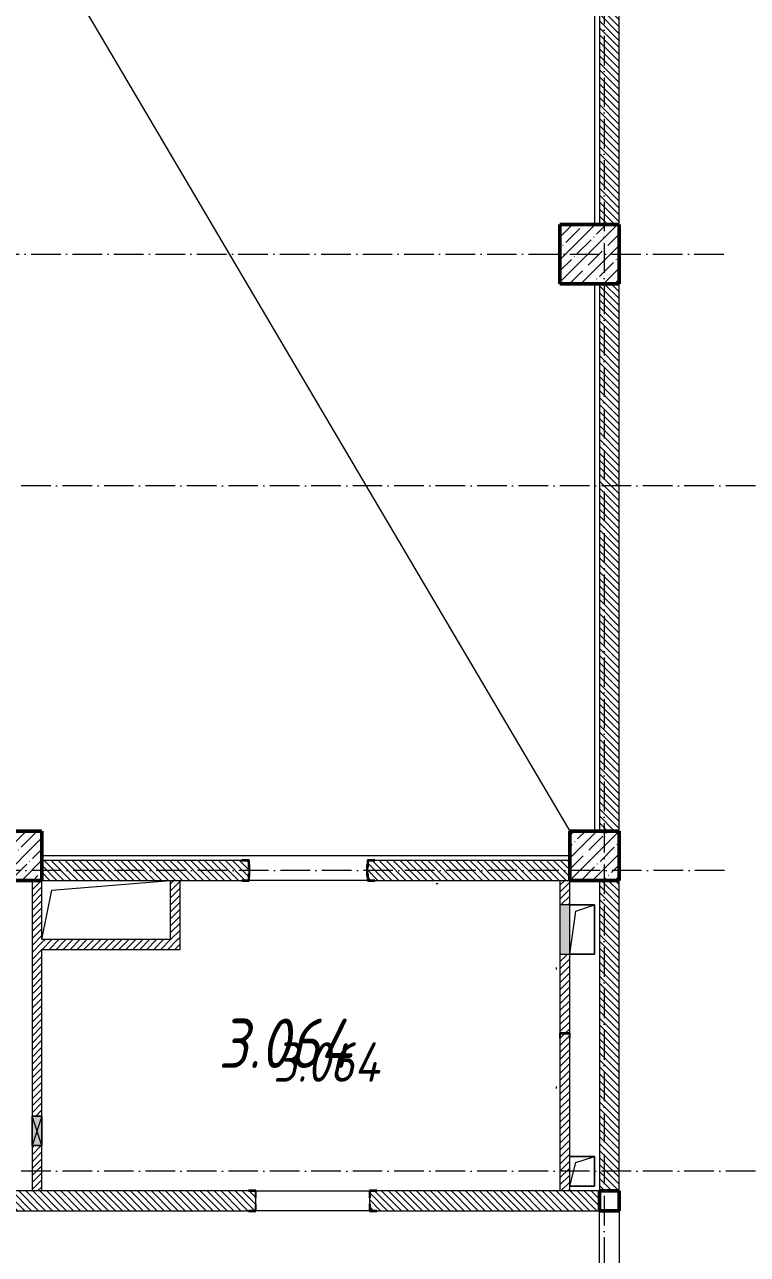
# Model space of a CAD drawing. Header units: millimetres. Extents: x -213536 to 1564669, y -45299 to 942238.
# Drawn here: x 632946 to 640272, y 294819 to 307291 of the extents above; entities that cross this region are included whole.
import ezdxf

# ---------------------------------------------------------------- set-up
doc = ezdxf.new("R2010")
doc.units = ezdxf.units.MM
doc.linetypes.add('50_200_ШТРИХ_1Т_ш5_п1_п1_', pattern=[700, 500, -100, 0, -100])
for name, color, linetype, lineweight in [('3) ЖБ 4м', 3, 'Continuous', 30), ('A-DETL-____-OTLN-4', 7, 'Continuous', 18), ('A-DETL-GENF-OTLN', 7, 'Continuous', 9), ('A-FLOR-____-OTLN', 7, 'Continuous', 9), ('A-GENM-____-MCUT', 7, 'Continuous', 25), ('A-GENM-____-OTLN', 7, 'Continuous', 9), ('A-GENM-____-OTLN-1', 7, 'Continuous', 25), ('A-GLAZ-____-OTLN', 7, 'Continuous', 9), ('A-WALL-____-MCUT-3', 7, 'Continuous', 9), ('A-WALL-____-PATT-1', 7, 'Continuous', 9), ('A-WALL-FNSH-MCUT-1', 7, 'Continuous', 9), ('I-WALL-____-OTLN', 7, 'Continuous', 9), ('S-COLS-____-MCUT', 7, 'Continuous', 50), ('S-COLS-____-OTLN', 7, 'Continuous', 9), ('S-GRID-____-OTLN-1', 7, '50_200_ШТРИХ_1Т_ш5_п1_п1_', 9), ('Марки помещений', 7, 'Continuous', 9)]:
    doc.layers.add(name, color=color, linetype=linetype, lineweight=lineweight)
doc.styles.add('ISOCPEUR_I_2', font='isocpeui.ttf', dxfattribs={"width": 0.85, "height": 2.3})
pattern_1 = [(45, (549721.475, 286281.11), (-35.35534, 35.35534), [])]
pattern_2 = [(135, (549721.475, 286281.11), (-35.35534, -35.35534), [])]

# ---------------------------------------------------------------- blocks, each defined once
blk = doc.blocks.new('BSC_Колонна _Прямоугольная - 500х500-V13-АР1_План отверстий 3 этажа в осях 1-64_А-ГГ')
at = {"layer": 'S-COLS-____-OTLN'}
h = blk.add_hatch(dxfattribs=at)
h.set_pattern_fill('FP_49', color=256, style=0, pattern_type=2)
h.set_pattern_definition([(45, (-89000, -12581.04), (-114.04925, 114.04925), []), (45, (-88885.95, -12581.04), (-114.04925, 114.04925), [201.613, -40.323, 3.353, -36.97])])
h.paths.add_polyline_path([(-250, -250), (250, -250), (250, 250), (-250, 250)], flags=0)
at = {"layer": 'S-COLS-____-MCUT'}
for p, q in [((250, 250), (-250, 250)), ((-250, 250), (-250, -250)), ((250, -250), (250, 250)), ((-250, -250), (250, -250))]:
    blk.add_line(p, q, dxfattribs=at)
blk = doc.blocks.new('BSC_Колонна _Прямоугольная - 600х600-V20-АР1_План отверстий 3 этажа в осях 1-64_А-ГГ')
at = {"layer": 'S-COLS-____-OTLN'}
h = blk.add_hatch(dxfattribs=at)
h.set_pattern_fill('FP_57', color=256, style=0, pattern_type=2)
h.set_pattern_definition([(45, (-88950, -18681.04), (-114.04925, 114.04925), []), (45, (-88835.95, -18681.04), (-114.04925, 114.04925), [201.613, -40.323, 3.353, -36.97])])
h.paths.add_polyline_path([(-300, -300), (300, -300), (300, 300), (-300, 300)], flags=0)
at = {"layer": 'S-COLS-____-MCUT'}
for p, q in [((300, 300), (-300, 300)), ((-300, 300), (-300, -300)), ((300, -300), (300, 300)), ((-300, -300), (300, -300))]:
    blk.add_line(p, q, dxfattribs=at)
blk = doc.blocks.new('BSC_Колонна _Прямоугольная - 500х500-V24-АР1_План отверстий 3 этажа в осях 1-64_А-ГГ')
at = {"layer": 'S-COLS-____-OTLN'}
h = blk.add_hatch(dxfattribs=at)
h.set_pattern_fill('FP_61', color=256, style=0, pattern_type=2)
h.set_pattern_definition([(45, (-83150, -12581.04), (-114.04925, 114.04925), []), (45, (-83035.95, -12581.04), (-114.04925, 114.04925), [201.613, -40.323, 3.353, -36.97])])
h.paths.add_polyline_path([(-250, -250), (250, -250), (250, 250), (-250, 250)], flags=0)
at = {"layer": 'S-COLS-____-MCUT'}
for p, q in [((250, 250), (-250, 250)), ((-250, 250), (-250, -250)), ((250, -250), (250, 250)), ((-250, -250), (250, -250))]:
    blk.add_line(p, q, dxfattribs=at)
blk = doc.blocks.new('154_Стойка_СКБ_Уголок - СМ-2180_200-28268025-АР1_План отверстий 3 этажа в осях 1-64_А-ГГ')
at = {"layer": 'A-GENM-____-MCUT'}
for p, q in [((125, 156), (125, 81)), ((200, 156), (125, 156)), ((131, 81), (131, 150)), ((131, 150), (200, 150)), ((200, 150), (200, 156)), ((125, 81), (131, 81)), ((131, 19), (125, 19)), ((125, 19), (125, -56)), ((131, -50), (131, 19)), ((125, -56), (200, -56)), ((200, -50), (131, -50)), ((200, -56), (200, -50))]:
    blk.add_line(p, q, dxfattribs=at)
blk = doc.blocks.new('154_Стойка_СКБ_Уголок - СМ-2480_200-28346303-АР1_План отверстий 3 этажа в осях 1-64_А-ГГ')
at = {"layer": 'A-GENM-____-MCUT'}
for p, q in [((125, 156), (125, 81)), ((200, 156), (125, 156)), ((131, 81), (131, 150)), ((131, 150), (200, 150)), ((200, 150), (200, 156)), ((125, 81), (131, 81)), ((131, 19), (125, 19)), ((125, 19), (125, -56)), ((131, -50), (131, 19)), ((125, -56), (200, -56)), ((200, -50), (131, -50)), ((200, -56), (200, -50))]:
    blk.add_line(p, q, dxfattribs=at)
blk = doc.blocks.new('Стойка_Влож_Полоса боковая - Полоса-28213942-АР1_План отверстий 3 этажа в осях 1-64_А-ГГ')
at = {"layer": 'A-GENM-____-OTLN'}
for p, q in [((-5, 60), (0, 60)), ((-5, -60), (-5, 60)), ((0, 31), (0, -31)), ((0, -60), (-5, -60))]:
    blk.add_line(p, q, dxfattribs=at)
blk = doc.blocks.new('154_Фахверк_СКБ_Швеллер - Тип_100_3960-28331862-АР1_План отверстий 3 этажа в осях 1-64_А-ГГ')
at = {"layer": 'A-GENM-____-MCUT'}
for p, q in [((175, 50), (125, 50)), ((125, 50), (125, -50)), ((128, 47), (175, 47)), ((128, -47), (128, 47)), ((175, 47), (175, 50)), ((125, -50), (175, -50)), ((175, -47), (128, -47)), ((175, -50), (175, -47))]:
    blk.add_line(p, q, dxfattribs=at)
blk = doc.blocks.new('AR_Отверстие Ниша - Лючок-32402155-АР1_План отверстий 3 этажа в осях 1-64_А-ГГ')
at = {"layer": 'A-GLAZ-____-OTLN'}
blk.add_hatch(color=256, dxfattribs=at).paths.add_polyline_path([(250, 50), (-250, 50), (-250, -50), (250, -50)], flags=0)
for p, q in [((250, 50), (-250, 50)), ((-250, 50), (-250, -50)), ((250, -50), (250, 50)), ((-250, -50), (250, -50))]:
    blk.add_line(p, q, dxfattribs=at)
blk = doc.blocks.new('AR_Отверстие прямоугольное _в плите_ - AR_Отверстие прямоугольное _в плите_-V171-АР1_План отверстий 3 этажа в осях 1-64_А-ГГ')
at = {"layer": 'A-GENM-____-OTLN'}
for p, q in [((125, 250), (-125, 250)), ((-63, 188), (125, 250)), ((125, -250), (125, 250)), ((-125, -250), (-63, 188)), ((-125, -250), (125, -250))]:
    blk.add_line(p, q, dxfattribs=at)
blk = doc.blocks.new('AR_Отверстие прямоугольное _в плите_ - AR_Отверстие прямоугольное _в плите_-30552510-АР1_План отверстий 3 этажа в осях 1-64_А-ГГ')
at = {"layer": 'A-GENM-____-OTLN'}
for p, q in [((-550, 200), (650, 300)), ((-650, -300), (-550, 200))]:
    blk.add_line(p, q, dxfattribs=at)
blk = doc.blocks.new('AR_Отверстие прямоугольное _в плите_ - AR_Отверстие прямоугольное _в плите_-30552590-АР1_План отверстий 3 этажа в осях 1-64_А-ГГ')
at = {"layer": 'A-GENM-____-OTLN'}
for p, q in [((125, 150), (-125, 150)), ((-63, 88), (125, 150)), ((125, -150), (125, 150)), ((-125, -150), (-63, 88)), ((-125, -150), (125, -150))]:
    blk.add_line(p, q, dxfattribs=at)
blk = doc.blocks.new('BSC_Колонна _Прямоугольная1 - 200х200 _металл_-35216022-АР1_План отверстий 3 этажа в осях 1-64_А-ГГ')
at = {"layer": 'S-COLS-____-MCUT'}
for p, q in [((100, 100), (-100, 100)), ((-100, 100), (-100, -100)), ((100, -100), (100, 100)), ((-100, -100), (100, -100))]:
    blk.add_line(p, q, dxfattribs=at)
blk = doc.blocks.new('AR_Отверстие прямоугольное _в стене__БезПР - AR_Отверстие прямоугольное _в стене__БезПР-36899009-АР1_План отверстий 3 этажа в осях 1-64_А-ГГ')
at = {"layer": 'A-GLAZ-____-OTLN'}
blk.add_hatch(color=256, dxfattribs=at).paths.add_polyline_path([(150, 50), (-150, 50), (-150, -50), (150, -50)], flags=0)
at = {"layer": 'A-DETL-GENF-OTLN'}
for p, q in [((-150, -50), (-150, 50)), ((-150, 50), (150, 50)), ((150, 50), (-150, -50)), ((-150, 50), (150, -50)), ((150, 50), (-150, 50)), ((-150, 50), (-150, -50)), ((150, 50), (150, -50)), ((150, -50), (150, 50)), ((150, -50), (-150, -50)), ((-150, -50), (150, -50))]:
    blk.add_line(p, q, dxfattribs=at)
at = {"layer": 'A-GLAZ-____-OTLN'}
blk.add_line((150, 50), (-150, 50), dxfattribs=at)

msp = doc.modelspace()

# ---------------------------------------------------------------- hatches: boundary and pattern name
at = {"layer": 'A-WALL-____-PATT-1'}
h = msp.add_hatch(dxfattribs=at)
h.set_pattern_fill('FP_6', color=256, style=0, pattern_type=2)
h.set_pattern_definition(pattern_2)
h.paths.add_polyline_path([(638971.5, 305262.2), (638971.5, 310662.2), (638771.5, 310662.2), (638771.5, 305262.2)], flags=0)
h = msp.add_hatch(dxfattribs=at)
h.set_pattern_fill('FP_6', color=256, style=0, pattern_type=2)
h.set_pattern_definition(pattern_2)
h.paths.add_polyline_path([(638971.5, 299112.2), (638971.5, 304662.2), (638771.5, 304662.2), (638771.5, 299112.2)], flags=0)
h = msp.add_hatch(dxfattribs=at)
h.set_pattern_fill('FP_6', color=256, style=0, pattern_type=2)
h.set_pattern_definition(pattern_2)
h.paths.add_polyline_path([(636427.5, 298612.2), (638471.5, 298612.2), (638471.5, 298812.2), (636427.5, 298812.2), (636427.5, 298743.2), (636421.5, 298743.2), (636421.5, 298681.2), (636427.5, 298681.2), (636427.5, 298612.7)], flags=0)
h.paths.add_polyline_path([(635146.5, 298612.2), (635215.5, 298612.2), (635215.5, 298681.2), (635221.5, 298681.2), (635221.5, 298743.2), (635215.5, 298743.2), (635215.5, 298812.2), (633121.5, 298812.2), (633121.5, 298612.2), (634546.1, 298612.2)], flags=0)
h = msp.add_hatch(dxfattribs=at)
h.set_pattern_fill('FP_5', color=256, style=0, pattern_type=2)
h.set_pattern_definition(pattern_1)
h.paths.add_polyline_path([(633021.5, 295462.2), (633121.5, 295462.2), (633121.5, 295922.2), (633021.5, 295922.2)], flags=0)
h.paths.add_polyline_path([(633021.5, 296222.2), (633121.5, 296222.2), (633121.5, 298612.2), (633021.5, 298612.2), (633021.5, 297335.5)], flags=0)
h = msp.add_hatch(dxfattribs=at)
h.set_pattern_fill('FP_5', color=256, style=0, pattern_type=2)
h.set_pattern_definition(pattern_1)
h.paths.add_polyline_path([(634521.5, 298012.2), (634521.5, 298612.2), (634421.5, 298612.2), (634421.5, 298012.2)], flags=0)
h = msp.add_hatch(dxfattribs=at)
h.set_pattern_fill('FP_5', color=256, style=0, pattern_type=2)
h.set_pattern_definition(pattern_1)
h.paths.add_polyline_path([(638371.5, 295462.2), (638471.5, 295462.2), (638471.5, 297012.2), (638468.5, 297012.2), (638468.5, 297059.2), (638374.5, 297059.2), (638374.5, 297012.2), (638371.5, 297012.2)], flags=0)
h.paths.add_polyline_path([(638471.5, 297062.2), (638471.5, 297862.2), (638371.5, 297862.2), (638371.5, 297062.2), (638468.5, 297062.2)], flags=0)
h.paths.add_polyline_path([(638371.5, 298362.2), (638471.5, 298362.2), (638471.5, 298612.2), (638371.5, 298612.2)], flags=0)
h = msp.add_hatch(dxfattribs=at)
h.set_pattern_fill('FP_6', color=256, style=0, pattern_type=2)
h.set_pattern_definition(pattern_2)
h.paths.add_polyline_path([(638971.5, 295462.2), (638971.5, 298612.2), (638771.5, 298612.2), (638771.5, 295462.2)], flags=0)
h = msp.add_hatch(dxfattribs=at)
h.set_pattern_fill('FP_5', color=256, style=0, pattern_type=2)
h.set_pattern_definition(pattern_1)
h.paths.add_polyline_path([(633121.5, 297912.2), (634521.5, 297912.2), (634521.5, 298012.2), (633121.5, 298012.2)], flags=0)
h = msp.add_hatch(dxfattribs=at)
h.set_pattern_fill('FP_6', color=256, style=0, pattern_type=2)
h.set_pattern_definition(pattern_2)
h.paths.add_polyline_path([(638771.5, 295262.2), (638771.5, 295462.2), (636447.5, 295461.6), (636447.5, 295393.2), (636441.5, 295393.2), (636441.5, 295331.2), (636447.5, 295331.2), (636447.5, 295262.2), (638081, 295262.2)], flags=0)
h.paths.add_polyline_path([(634546.1, 295262.2), (635285.5, 295262.2), (635285.5, 295331.2), (635291.5, 295331.2), (635291.5, 295393.2), (635285.5, 295393.2), (635285.5, 295462.2), (629877.5, 295462.2), (629877.5, 295393.2), (629871.5, 295393.2), (629871.5, 295331.2), (629877.5, 295331.2), (629877.5, 295262.2), (632778.6, 295262.2)], flags=0)
h.paths.add_polyline_path([(628646.5, 295262.2), (628715.5, 295262.2), (628715.5, 295331.2), (628721.5, 295331.2), (628721.5, 295393.2), (628715.5, 295393.2), (628715.5, 295462.2), (627721.5, 295462.2), (627721.5, 295262.2)], flags=0)

# ---------------------------------------------------------------- linework, layer by layer
at = {"layer": '3) ЖБ 4м'}
for points in [[(638971.5, 304662.2), (638971.5, 305262.2)], [(638971.5, 298612.2), (638971.5, 299112.2)]]:
    msp.add_lwpolyline(points, dxfattribs=at)
at = {"layer": 'A-DETL-____-OTLN-4'}
msp.add_line((621071.5, 328612.2), (638471.5, 299112.2), dxfattribs=at)
at = {"layer": 'A-FLOR-____-OTLN'}
for p, q in [((638721.5, 310662.2), (638721.5, 305262.2)), ((638721.5, 304662.2), (638721.5, 299112.2)), ((638471.5, 298862.2), (633121.5, 298862.2)), ((638471.5, 298362.2), (638721.5, 298362.2)), ((638721.5, 298362.2), (638721.5, 297862.2)), ((638721.5, 297862.2), (638471.5, 297862.2)), ((638471.5, 295812.2), (638721.5, 295812.2)), ((638721.5, 295812.2), (638721.5, 295512.2)), ((638721.5, 295512.2), (638471.5, 295512.2))]:
    msp.add_line(p, q, dxfattribs=at)
at = {"layer": 'A-WALL-____-MCUT-3'}
for p, q in [((638771.5, 310662.2), (638771.5, 305262.2)), ((638971.5, 305262.2), (638971.5, 310662.2)), ((638771.5, 304662.2), (638771.5, 299112.2)), ((638971.5, 299112.2), (638971.5, 304662.2)), ((635146.5, 298812.2), (633121.5, 298812.2)), ((638471.5, 298812.2), (636496.5, 298812.2)), ((633121.5, 298612.2), (635146.5, 298612.2)), ((636496.5, 298612.2), (638471.5, 298612.2)), ((638771.5, 298612.2), (638771.5, 295462.2)), ((638971.5, 295462.2), (638971.5, 298612.2)), ((635216.5, 295462.2), (631166.5, 295462.2)), ((638771.5, 295462.2), (636516.5, 295462.2)), ((635291.5, 295331.2), (635291.5, 295393.2)), ((636441.5, 295393.2), (636441.5, 295331.2)), ((629946.5, 295262.2), (635216.5, 295262.2)), ((636516.5, 295262.2), (638771.5, 295262.2))]:
    msp.add_line(p, q, dxfattribs=at)
at = {"layer": 'A-WALL-FNSH-MCUT-1'}
for p, q in [((633021.5, 298612.2), (633021.5, 296222.2)), ((633121.5, 298012.2), (633121.5, 298612.2)), ((634421.5, 298612.2), (634421.5, 298012.2)), ((634521.5, 297912.2), (634521.5, 298612.2)), ((638371.5, 298612.2), (638371.5, 298362.2)), ((638471.5, 298362.2), (638471.5, 298612.2)), ((637136.5, 298577.2), (637116.5, 298577.2)), ((634421.5, 298012.2), (633121.5, 298012.2)), ((633121.5, 296222.2), (633121.5, 297912.2)), ((633121.5, 297912.2), (634521.5, 297912.2)), ((638371.5, 297862.2), (638371.5, 297062.2)), ((638471.5, 297062.2), (638471.5, 297862.2)), ((638336.5, 297707.2), (638336.5, 297727.2)), ((638371.5, 297012.2), (638371.5, 295462.2)), ((638471.5, 295462.2), (638471.5, 297012.2)), ((638336.5, 296502.2), (638336.5, 296522.2)), ((633021.5, 295922.2), (633021.5, 295462.2)), ((633121.5, 295462.2), (633121.5, 295922.2))]:
    msp.add_line(p, q, dxfattribs=at)
at = {"layer": 'I-WALL-____-OTLN'}
for p, q in [((636421.5, 298612.2), (635221.5, 298612.2)), ((635291.5, 295462.2), (636441.5, 295462.2)), ((636441.5, 295262.2), (635291.5, 295262.2)), ((638771.5, 293062.2), (638771.5, 295262.2)), ((638971.5, 295262.2), (638971.5, 293062.2))]:
    msp.add_line(p, q, dxfattribs=at)
at = {"layer": 'S-GRID-____-OTLN-1', "color": 251, "ltscale": 0.6, "true_color": 0x636466}
for p, q in [((638821.5, 336162.1), (638821.5, 281798.5)), ((617048.2, 304962.2), (640040.3, 304962.2)), ((653795.9, 302612.2), (617048.2, 302612.2)), ((640040.3, 298712.2), (617048.2, 298712.2)), ((653795.9, 295662.2), (545291.6, 295662.2))]:
    msp.add_line(p, q, dxfattribs=at)

# ---------------------------------------------------------------- block references
at = {"layer": 'A-GENM-____-OTLN', "rotation": 180}
msp.add_blockref('Стойка_Влож_Полоса боковая - Полоса-28213942-АР1_План отверстий 3 этажа в осях 1-64_А-ГГ', (635221.5, 298712.2), dxfattribs=at)
at = {"layer": 'A-GENM-____-OTLN'}
for name, p in [('Стойка_Влож_Полоса боковая - Полоса-28213942-АР1_План отверстий 3 этажа в осях 1-64_А-ГГ', (636421.5, 298712.2)), ('AR_Отверстие прямоугольное _в плите_ - AR_Отверстие прямоугольное _в плите_-30552510-АР1_План отверстий 3 этажа в осях 1-64_А-ГГ', (633771.5, 298312.2)), ('AR_Отверстие прямоугольное _в плите_ - AR_Отверстие прямоугольное _в плите_-V171-АР1_План отверстий 3 этажа в осях 1-64_А-ГГ', (638596.5, 298112.2)), ('AR_Отверстие прямоугольное _в плите_ - AR_Отверстие прямоугольное _в плите_-30552590-АР1_План отверстий 3 этажа в осях 1-64_А-ГГ', (638596.5, 295662.2))]:
    msp.add_blockref(name, p, dxfattribs=at)
at = {"layer": 'A-GENM-____-OTLN-1'}
for name, p, rotation in [('154_Стойка_СКБ_Уголок - СМ-2480_200-28346303-АР1_План отверстий 3 этажа в осях 1-64_А-ГГ', (635346.5, 298762.2), 180), ('154_Фахверк_СКБ_Швеллер - Тип_100_3960-28331862-АР1_План отверстий 3 этажа в осях 1-64_А-ГГ', (638421.5, 297187.2), 270), ('154_Стойка_СКБ_Уголок - СМ-2180_200-28268025-АР1_План отверстий 3 этажа в осях 1-64_А-ГГ', (635416.5, 295412.2), 180)]:
    msp.add_blockref(name, p, dxfattribs=dict(at, rotation=rotation))
for name, p in [('154_Стойка_СКБ_Уголок - СМ-2480_200-28346303-АР1_План отверстий 3 этажа в осях 1-64_А-ГГ', (636296.5, 298662.2)), ('154_Стойка_СКБ_Уголок - СМ-2180_200-28268025-АР1_План отверстий 3 этажа в осях 1-64_А-ГГ', (636316.5, 295312.2))]:
    msp.add_blockref(name, p, dxfattribs=at)
at = {"layer": 'A-GLAZ-____-OTLN', "rotation": 270}
for name, p in [('AR_Отверстие Ниша - Лючок-32402155-АР1_План отверстий 3 этажа в осях 1-64_А-ГГ', (638421.5, 298112.2)), ('AR_Отверстие прямоугольное _в стене__БезПР - AR_Отверстие прямоугольное _в стене__БезПР-36899009-АР1_План отверстий 3 этажа в осях 1-64_А-ГГ', (633071.5, 296072.2))]:
    msp.add_blockref(name, p, dxfattribs=at)
at = {"layer": 'S-COLS-____-OTLN'}
for name, p in [('BSC_Колонна _Прямоугольная - 600х600-V20-АР1_План отверстий 3 этажа в осях 1-64_А-ГГ', (638671.5, 304962.2)), ('BSC_Колонна _Прямоугольная - 500х500-V24-АР1_План отверстий 3 этажа в осях 1-64_А-ГГ', (632871.5, 298862.2)), ('BSC_Колонна _Прямоугольная - 500х500-V13-АР1_План отверстий 3 этажа в осях 1-64_А-ГГ', (638721.5, 298862.2))]:
    msp.add_blockref(name, p, dxfattribs=at)
at = {"layer": 'S-COLS-____-OTLN', "rotation": 270.0000000000001}
msp.add_blockref('BSC_Колонна _Прямоугольная1 - 200х200 _металл_-35216022-АР1_План отверстий 3 этажа в осях 1-64_А-ГГ', (638871.5, 295362.2), dxfattribs=at)

# ---------------------------------------------------------------- texts
at = {"layer": 'Марки помещений', "insert": (634910.8, 297209.5), "char_height": 500, "width": 817.721, "attachment_point": 1, "style": 'ISOCPEUR_I_2'}
msp.add_mtext('3.064', dxfattribs=at)
at = {"layer": 'Марки помещений', "color": 114, "true_color": 0x139b48, "insert": (635465.7, 296969.5), "char_height": 400, "width": 817.721, "attachment_point": 1, "style": 'ISOCPEUR_I_2'}
msp.add_mtext('3.064', dxfattribs=at)

doc.saveas('drawing.dxf')
